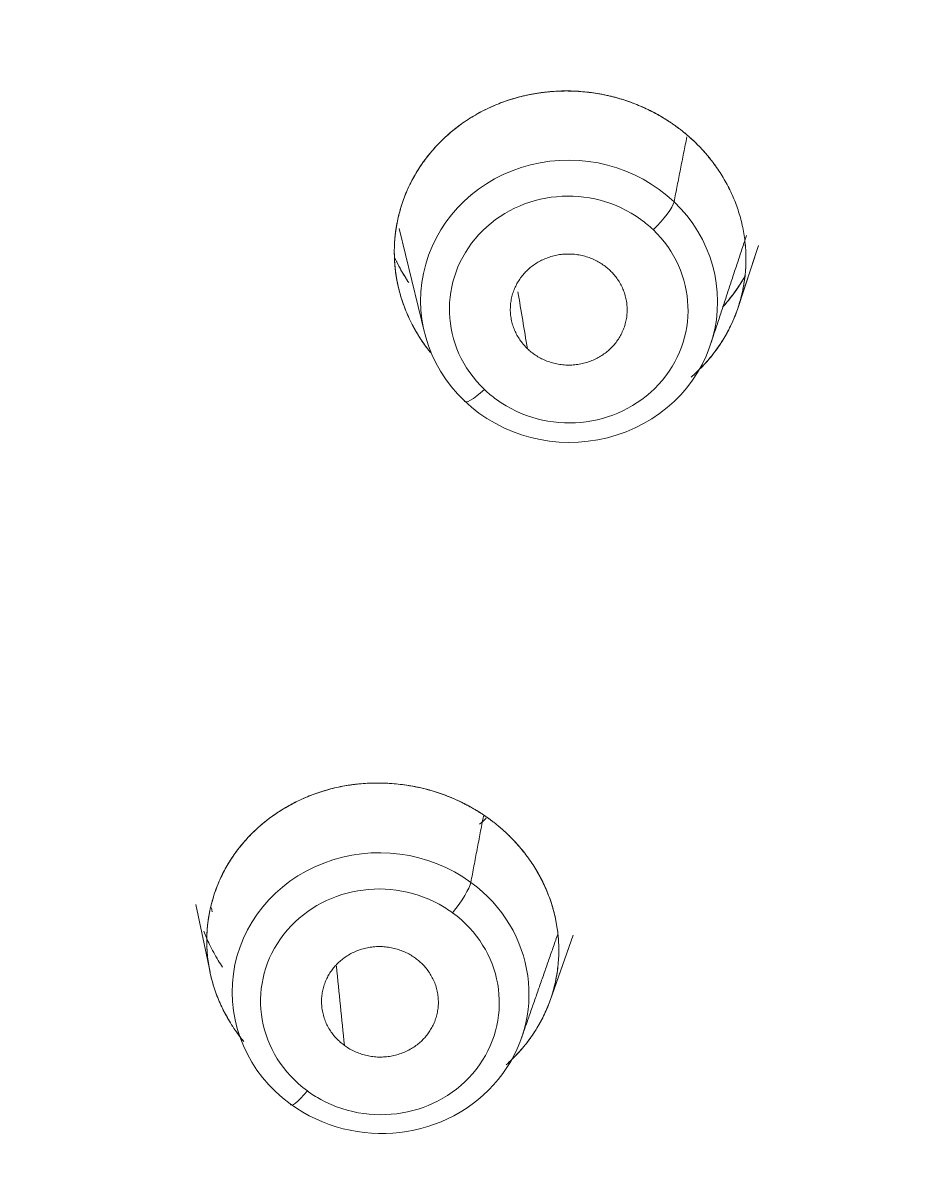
# Model space of a CAD drawing. Extents: x 6453 to 7582, y 0 to 827.
# Drawn here: x 6937.32 to 6946.35, y 468.15 to 479.79 of the extents above; entities that cross this region are included whole.
import ezdxf

# ---------------------------------------------------------------- set-up
doc = ezdxf.new("R2010")
doc.units = 0
doc.header["$LTSCALE"] = 30
doc.header["$MEASUREMENT"] = 0
doc.layers.add('1', color=7, linetype='CONTINUOUS')

msp = doc.modelspace()

# ---------------------------------------------------------------- linework, layer by layer
at = {"layer": '1', "color": 7, "linetype": 'Continuous', "lineweight": 18}
for p, q in [((6941.187, 477.674), (6941.449, 476.605)), ((6944.661, 476.841), (6944.878, 477.5)), ((6944.669, 476.867), (6944.864, 477.457)), ((6939.101, 470.737), (6939.247, 470.044)), ((6939.101, 470.737), (6939.247, 470.044)), ((6939.261, 470.704), (6939.27, 470.661)), ((6942.741, 469.762), (6942.973, 470.423)), ((6942.758, 469.811), (6942.973, 470.423))]:
    msp.add_line(p, q, dxfattribs=at)
for centre, major_axis, ratio, start_param, end_param in [((6959.952, 496.519), (-59.628, 0), 0.953717, 0, 1.529457), ((6959.952, 496.519), (-59.628, 0), 0.953717, 0, 1.529457), ((6942.933, 476.927), (-1.523, 0.06), 0.949861, 3.964568, 7.106161), ((6942.933, 476.927), (-1.523, 0.06), 0.949861, 0.822975, 3.964568), ((6940.997, 469.828), (-1.521, 0.099), 0.94481, 4.119506, 7.261099), ((6940.997, 469.828), (-1.521, 0.099), 0.94481, 0.977914, 4.119506)]:
    msp.add_ellipse(centre, major_axis=major_axis, ratio=ratio, start_param=start_param, end_param=end_param, dxfattribs=at)
at = {"layer": '1', "color": 7, "linetype": 'Continuous', "lineweight": 13}
for centre, major_axis, ratio, start_param, end_param in [((6942.929, 476.842), (-1.224, 0.048), 0.949861, 4.100077, 7.106161), ((6943.799, 477.755), (-0.207, -0.217), 0.212631, 1.333981, 2.81846), ((6942.929, 476.842), (-1.224, 0.048), 0.949861, 3.964568, 4.100077), ((6942.929, 476.842), (-1.224, 0.048), 0.949861, 0.958485, 3.964568), ((6942.067, 476.116), (-0.207, -0.217), 0.212631, 6.132687, 7.617166), ((6942.929, 476.842), (-1.224, 0.048), 0.949861, 0.822975, 0.958485), ((6940.991, 469.738), (-1.223, 0.079), 0.94481, 4.255056, 7.261099), ((6941.743, 470.75), (0.177, 0.242), 0.183058, 4.432369, 5.915057), ((6940.991, 469.738), (-1.223, 0.079), 0.94481, 1.113463, 4.119506), ((6940.991, 469.738), (-1.223, 0.079), 0.94481, 4.119506, 4.255056), ((6940.252, 468.923), (-0.177, -0.242), 0.183058, 6.091273, 7.573961), ((6940.991, 469.738), (-1.223, 0.079), 0.94481, 0.977914, 1.113463)]:
    msp.add_ellipse(centre, major_axis=major_axis, ratio=ratio, start_param=start_param, end_param=end_param, dxfattribs=at)
at = {"layer": '1', "color": 7, "linetype": 'Continuous', "lineweight": 18}
for points, knots in [([(6962.419, 439.668), (6962.999, 439.691), (6964.676, 439.78), (6967.443, 440.04), (6970.703, 440.52), (6973.93, 441.172), (6977.115, 441.992), (6980.248, 442.979), (6983.318, 444.129), (6986.318, 445.439), (6989.237, 446.905), (6992.067, 448.523), (6994.799, 450.287), (6997.425, 452.192), (6999.937, 454.232), (7002.327, 456.402), (7004.588, 458.694), (7006.713, 461.101), (7008.695, 463.617), (7010.529, 466.233), (7012.208, 468.942), (7013.729, 471.735), (7015.085, 474.604), (7016.274, 477.54), (7017.291, 480.534), (7018.133, 483.576), (7018.799, 486.659), (7019.284, 489.772), (7019.59, 492.905), (7019.713, 496.05), (7019.655, 499.196), (7019.414, 502.335), (7018.993, 505.456), (7018.391, 508.55), (7017.612, 511.608), (7016.657, 514.62), (7015.53, 517.578), (7014.233, 520.471), (7012.77, 523.292), (7011.147, 526.031), (7009.368, 528.681), (7007.439, 531.234), (7005.364, 533.681), (7003.152, 536.015), (7000.807, 538.229), (6998.339, 540.316), (6995.753, 542.27), (6993.058, 544.085), (6990.263, 545.755), (6987.375, 547.276), (6984.403, 548.643), (6981.357, 549.85), (6978.245, 550.896), (6975.078, 551.776), (6971.865, 552.489), (6968.616, 553.031), (6965.34, 553.401), (6962.047, 553.598), (6958.749, 553.622), (6955.453, 553.471), (6952.172, 553.148), (6948.914, 552.652), (6945.69, 551.986), (6942.51, 551.151), (6939.382, 550.149), (6936.317, 548.985), (6933.324, 547.661), (6930.413, 546.181), (6927.591, 544.551), (6924.868, 542.774), (6922.252, 540.857), (6919.75, 538.805), (6917.371, 536.624), (6915.122, 534.322), (6913.01, 531.904), (6911.04, 529.379), (6909.22, 526.755), (6907.554, 524.038), (6906.048, 521.238), (6904.706, 518.363), (6903.532, 515.422), (6902.531, 512.423), (6901.704, 509.377), (6901.055, 506.291), (6900.585, 503.176), (6900.295, 500.041), (6900.188, 496.896), (6900.263, 493.75), (6900.519, 490.612), (6900.956, 487.493), (6901.573, 484.402), (6902.368, 481.348), (6903.339, 478.34), (6904.481, 475.388), (6905.793, 472.5), (6907.27, 469.686), (6908.907, 466.954), (6910.699, 464.313), (6912.642, 461.769), (6914.729, 459.332), (6916.953, 457.008), (6919.309, 454.805), (6921.788, 452.73), (6924.384, 450.788), (6927.088, 448.985), (6929.892, 447.328), (6932.788, 445.82), (6935.766, 444.468), (6938.818, 443.274), (6941.935, 442.243), (6945.107, 441.377), (6948.323, 440.68), (6951.575, 440.153), (6954.634, 439.822), (6956.606, 439.702), (6957.484, 439.668)], [0, 0, 0, 0, 0.004702, 0.013606, 0.022511, 0.031416, 0.040321, 0.049226, 0.058131, 0.067035, 0.07594, 0.084844, 0.093748, 0.102652, 0.111556, 0.120459, 0.129362, 0.138265, 0.147168, 0.15607, 0.164972, 0.173874, 0.182775, 0.191676, 0.200577, 0.209478, 0.218378, 0.227279, 0.236179, 0.245079, 0.253978, 0.262878, 0.271778, 0.280678, 0.289578, 0.298478, 0.307379, 0.316279, 0.32518, 0.334081, 0.342982, 0.351884, 0.360785, 0.369687, 0.37859, 0.387493, 0.396396, 0.405299, 0.414202, 0.423106, 0.43201, 0.440914, 0.449818, 0.458723, 0.467628, 0.476532, 0.485437, 0.494342, 0.503247, 0.512152, 0.521057, 0.529962, 0.538867, 0.547772, 0.556677, 0.565582, 0.574486, 0.583391, 0.592295, 0.601199, 0.610103, 0.619007, 0.62791, 0.636813, 0.645716, 0.654619, 0.663521, 0.672423, 0.681325, 0.690226, 0.699127, 0.708028, 0.716929, 0.725829, 0.734729, 0.743629, 0.752529, 0.761429, 0.770329, 0.779229, 0.788129, 0.797029, 0.805929, 0.814829, 0.82373, 0.832631, 0.841532, 0.850433, 0.859334, 0.868236, 0.877138, 0.886041, 0.894944, 0.903847, 0.91275, 0.921653, 0.930557, 0.939461, 0.948365, 0.95727, 0.966174, 0.975079, 0.983983, 0.992888, 1, 1, 1, 1]), ([(6995.778, 451.033), (6996.33, 451.416), (6997.748, 452.443), (6999.935, 454.234), (7002.327, 456.401), (7004.588, 458.694), (7006.713, 461.101), (7008.695, 463.617), (7010.529, 466.233), (7012.208, 468.942), (7013.729, 471.735), (7015.085, 474.604), (7016.274, 477.54), (7017.291, 480.534), (7018.133, 483.576), (7018.799, 486.659), (7019.284, 489.772), (7019.59, 492.905), (7019.713, 496.05), (7019.655, 499.196), (7019.414, 502.335), (7018.993, 505.456), (7018.391, 508.55), (7017.612, 511.608), (7016.657, 514.62), (7015.53, 517.578), (7014.233, 520.471), (7012.77, 523.292), (7011.147, 526.031), (7009.368, 528.681), (7007.439, 531.234), (7005.364, 533.681), (7003.152, 536.015), (7000.807, 538.229), (6998.339, 540.316), (6995.753, 542.27), (6993.058, 544.085), (6990.263, 545.755), (6987.375, 547.276), (6984.403, 548.643), (6981.357, 549.85), (6978.245, 550.896), (6975.078, 551.776), (6971.865, 552.489), (6968.616, 553.031), (6965.34, 553.401), (6962.047, 553.598), (6958.749, 553.622), (6955.453, 553.471), (6952.172, 553.148), (6948.914, 552.652), (6945.69, 551.986), (6942.51, 551.151), (6939.382, 550.149), (6936.317, 548.985), (6933.324, 547.661), (6930.413, 546.181), (6927.591, 544.551), (6924.868, 542.774), (6922.252, 540.857), (6919.75, 538.805), (6917.371, 536.624), (6915.122, 534.322), (6913.01, 531.904), (6911.04, 529.379), (6909.22, 526.755), (6907.554, 524.038), (6906.048, 521.238), (6904.706, 518.363), (6903.532, 515.422), (6902.531, 512.423), (6901.704, 509.377), (6901.055, 506.291), (6900.585, 503.176), (6900.295, 500.041), (6900.188, 496.896), (6900.263, 493.75), (6900.519, 490.612), (6900.956, 487.493), (6901.573, 484.402), (6902.368, 481.348), (6903.339, 478.34), (6904.481, 475.388), (6905.793, 472.5), (6907.27, 469.686), (6908.907, 466.954), (6910.699, 464.313), (6912.642, 461.769), (6914.729, 459.332), (6916.954, 457.009), (6919.307, 454.804), (6921.793, 452.736), (6923.685, 451.284), (6924.774, 450.56), (6924.962, 450.437)], [0, 0, 0, 0, 0.006833, 0.017845, 0.028856, 0.039868, 0.050878, 0.061889, 0.072899, 0.083908, 0.094918, 0.105926, 0.116935, 0.127943, 0.138951, 0.149959, 0.160966, 0.171973, 0.18298, 0.193987, 0.204994, 0.216001, 0.227008, 0.238016, 0.249023, 0.26003, 0.271038, 0.282046, 0.293055, 0.304063, 0.315072, 0.326082, 0.337091, 0.348102, 0.359112, 0.370123, 0.381134, 0.392146, 0.403157, 0.414169, 0.425182, 0.436194, 0.447207, 0.45822, 0.469233, 0.480246, 0.491259, 0.502272, 0.513286, 0.524299, 0.535313, 0.546326, 0.557339, 0.568352, 0.579365, 0.590378, 0.601391, 0.612403, 0.623416, 0.634428, 0.645439, 0.656451, 0.667462, 0.678472, 0.689483, 0.700493, 0.711502, 0.722512, 0.73352, 0.744529, 0.755537, 0.766545, 0.777553, 0.78856, 0.799567, 0.810574, 0.821581, 0.832588, 0.843595, 0.854602, 0.865609, 0.876617, 0.887624, 0.898632, 0.90964, 0.920649, 0.931657, 0.942666, 0.953676, 0.964686, 0.975696, 0.986706, 0.997717, 1, 1, 1, 1]), ([(6944.219, 478.565), (6944.214, 478.57), (6944.204, 478.58), (6944.189, 478.594), (6944.173, 478.608), (6944.157, 478.621), (6944.142, 478.635), (6944.125, 478.649), (6944.109, 478.662), (6944.093, 478.675), (6944.076, 478.688), (6944.059, 478.701), (6944.042, 478.714), (6944.025, 478.726), (6944.008, 478.739), (6943.99, 478.751), (6943.972, 478.763), (6943.936, 478.787), (6943.881, 478.821), (6943.805, 478.863), (6943.727, 478.902), (6943.624, 478.948), (6943.493, 478.996), (6943.331, 479.04), (6943.161, 479.07), (6943.033, 479.082), (6942.912, 479.086), (6942.797, 479.084), (6942.637, 479.068), (6942.472, 479.038), (6942.309, 478.992), (6942.149, 478.931), (6941.987, 478.851), (6941.844, 478.761), (6941.742, 478.681), (6941.679, 478.627), (6941.629, 478.581), (6941.575, 478.526), (6941.523, 478.467), (6941.459, 478.389), (6941.38, 478.278), (6941.305, 478.143), (6941.248, 478.016), (6941.209, 477.903), (6941.174, 477.775), (6941.148, 477.633), (6941.136, 477.469), (6941.141, 477.301), (6941.165, 477.129), (6941.206, 476.964), (6941.254, 476.832), (6941.301, 476.728), (6941.342, 476.649), (6941.387, 476.572), (6941.428, 476.511), (6941.46, 476.465), (6941.484, 476.434), (6941.501, 476.412), (6941.51, 476.401), (6941.511, 476.4)], [0, 0, 0, 0, 0.003903, 0.007812, 0.011727, 0.015649, 0.019578, 0.023513, 0.027454, 0.031401, 0.035355, 0.039316, 0.043283, 0.047256, 0.051236, 0.055222, 0.059215, 0.063214, 0.079329, 0.095436, 0.111534, 0.127625, 0.15759, 0.188362, 0.220282, 0.252585, 0.259272, 0.28703, 0.316404, 0.348048, 0.380115, 0.411079, 0.444333, 0.481621, 0.507507, 0.518667, 0.528966, 0.547381, 0.562709, 0.574768, 0.60658, 0.641897, 0.665399, 0.688859, 0.712277, 0.744087, 0.774478, 0.809192, 0.8435, 0.876398, 0.908341, 0.925422, 0.94252, 0.959633, 0.976762, 0.984305, 0.991825, 0.999323, 1, 1, 1, 1]), ([(6941.51, 476.4), (6941.506, 476.406), (6941.497, 476.417), (6941.485, 476.433), (6941.472, 476.45), (6941.459, 476.467), (6941.447, 476.484), (6941.422, 476.519), (6941.386, 476.575), (6941.341, 476.651), (6941.301, 476.729), (6941.253, 476.835), (6941.204, 476.971), (6941.163, 477.138), (6941.14, 477.307), (6941.136, 477.476), (6941.149, 477.644), (6941.181, 477.809), (6941.229, 477.97), (6941.296, 478.126), (6941.379, 478.276), (6941.479, 478.417), (6941.593, 478.548), (6941.72, 478.666), (6941.858, 478.771), (6942.006, 478.861), (6942.161, 478.936), (6942.32, 478.996), (6942.484, 479.041), (6942.65, 479.07), (6942.818, 479.085), (6942.987, 479.085), (6943.155, 479.071), (6943.323, 479.042), (6943.487, 478.998), (6943.621, 478.949), (6943.726, 478.903), (6943.803, 478.865), (6943.878, 478.823), (6943.937, 478.786), (6943.982, 478.756), (6944.014, 478.735), (6944.045, 478.712), (6944.075, 478.689), (6944.105, 478.666), (6944.134, 478.641), (6944.163, 478.617), (6944.191, 478.591), (6944.21, 478.574), (6944.219, 478.565)], [0, 0, 0, 0, 0.003942, 0.007934, 0.011928, 0.015925, 0.019926, 0.02393, 0.040853, 0.057745, 0.074641, 0.091578, 0.12525, 0.158892, 0.192189, 0.225458, 0.258569, 0.291641, 0.324963, 0.358045, 0.391593, 0.42518, 0.459055, 0.492421, 0.52544, 0.558413, 0.59069, 0.622665, 0.654067, 0.685346, 0.716449, 0.747379, 0.778493, 0.809541, 0.840968, 0.872357, 0.888246, 0.904093, 0.919944, 0.935844, 0.943, 0.95014, 0.957267, 0.964386, 0.971501, 0.978615, 0.985734, 0.992861, 1, 1, 1, 1]), ([(6944.219, 478.565), (6944.214, 478.57), (6944.204, 478.58), (6944.189, 478.594), (6944.173, 478.608), (6944.157, 478.621), (6944.142, 478.635), (6944.125, 478.649), (6944.109, 478.662), (6944.093, 478.675), (6944.076, 478.688), (6944.059, 478.701), (6944.042, 478.714), (6944.025, 478.726), (6944.008, 478.739), (6943.99, 478.751), (6943.972, 478.763), (6943.936, 478.787), (6943.881, 478.821), (6943.805, 478.863), (6943.727, 478.902), (6943.624, 478.948), (6943.493, 478.996), (6943.331, 479.04), (6943.161, 479.07), (6943.033, 479.082), (6942.912, 479.086), (6942.797, 479.084), (6942.637, 479.068), (6942.472, 479.038), (6942.309, 478.992), (6942.149, 478.931), (6941.987, 478.851), (6941.844, 478.761), (6941.742, 478.681), (6941.679, 478.627), (6941.629, 478.581), (6941.575, 478.526), (6941.523, 478.467), (6941.459, 478.389), (6941.38, 478.278), (6941.305, 478.143), (6941.248, 478.016), (6941.209, 477.903), (6941.174, 477.775), (6941.148, 477.633), (6941.136, 477.469), (6941.141, 477.301), (6941.165, 477.129), (6941.206, 476.964), (6941.254, 476.832), (6941.301, 476.728), (6941.342, 476.649), (6941.387, 476.572), (6941.428, 476.511), (6941.46, 476.465), (6941.484, 476.434), (6941.501, 476.412), (6941.51, 476.401), (6941.511, 476.4)], [0, 0, 0, 0, 0.003903, 0.007812, 0.011727, 0.015649, 0.019578, 0.023513, 0.027454, 0.031401, 0.035355, 0.039316, 0.043283, 0.047256, 0.051236, 0.055222, 0.059215, 0.063214, 0.079329, 0.095436, 0.111534, 0.127625, 0.15759, 0.188362, 0.220282, 0.252585, 0.259272, 0.28703, 0.316404, 0.348048, 0.380115, 0.411079, 0.444333, 0.481621, 0.507507, 0.518667, 0.528966, 0.547381, 0.562709, 0.574768, 0.60658, 0.641897, 0.665399, 0.688859, 0.712277, 0.744087, 0.774478, 0.809192, 0.8435, 0.876398, 0.908341, 0.925422, 0.94252, 0.959633, 0.976762, 0.984305, 0.991825, 0.999323, 1, 1, 1, 1]), ([(6941.51, 476.4), (6941.506, 476.406), (6941.497, 476.417), (6941.485, 476.433), (6941.472, 476.45), (6941.459, 476.467), (6941.447, 476.484), (6941.422, 476.519), (6941.386, 476.575), (6941.341, 476.651), (6941.301, 476.729), (6941.253, 476.835), (6941.204, 476.971), (6941.163, 477.138), (6941.14, 477.307), (6941.136, 477.476), (6941.149, 477.644), (6941.181, 477.809), (6941.229, 477.97), (6941.296, 478.126), (6941.379, 478.276), (6941.479, 478.417), (6941.593, 478.548), (6941.72, 478.666), (6941.858, 478.771), (6942.006, 478.861), (6942.161, 478.936), (6942.32, 478.996), (6942.484, 479.041), (6942.65, 479.07), (6942.818, 479.085), (6942.987, 479.085), (6943.155, 479.071), (6943.323, 479.042), (6943.487, 478.998), (6943.621, 478.949), (6943.726, 478.903), (6943.803, 478.865), (6943.878, 478.823), (6943.937, 478.786), (6943.982, 478.756), (6944.014, 478.735), (6944.045, 478.712), (6944.075, 478.689), (6944.105, 478.666), (6944.134, 478.641), (6944.163, 478.617), (6944.191, 478.591), (6944.21, 478.574), (6944.219, 478.565)], [0, 0, 0, 0, 0.003942, 0.007934, 0.011928, 0.015925, 0.019926, 0.02393, 0.040853, 0.057745, 0.074641, 0.091578, 0.12525, 0.158892, 0.192189, 0.225458, 0.258569, 0.291641, 0.324963, 0.358045, 0.391593, 0.42518, 0.459055, 0.492421, 0.52544, 0.558413, 0.59069, 0.622665, 0.654067, 0.685346, 0.716449, 0.747379, 0.778493, 0.809541, 0.840968, 0.872357, 0.888246, 0.904093, 0.919944, 0.935844, 0.943, 0.95014, 0.957267, 0.964386, 0.971501, 0.978615, 0.985734, 0.992861, 1, 1, 1, 1]), ([(6944.187, 476.149), (6944.206, 476.165), (6944.243, 476.199), (6944.301, 476.257), (6944.393, 476.357), (6944.49, 476.488), (6944.573, 476.633), (6944.636, 476.769), (6944.688, 476.915), (6944.727, 477.082), (6944.746, 477.241), (6944.751, 477.398), (6944.739, 477.56), (6944.709, 477.725), (6944.664, 477.883), (6944.613, 478.008), (6944.566, 478.106), (6944.526, 478.178), (6944.483, 478.249), (6944.444, 478.306), (6944.411, 478.351), (6944.385, 478.383), (6944.359, 478.415), (6944.333, 478.447), (6944.305, 478.478), (6944.277, 478.507), (6944.249, 478.537), (6944.229, 478.556), (6944.219, 478.565)], [0, 0, 0, 0, 0.027064, 0.055288, 0.089208, 0.175193, 0.234541, 0.274272, 0.341078, 0.406592, 0.465031, 0.519417, 0.582339, 0.644588, 0.704542, 0.762942, 0.792804, 0.822689, 0.852598, 0.882533, 0.897374, 0.91217, 0.926921, 0.941627, 0.956288, 0.970903, 0.985474, 1, 1, 1, 1]), ([(6944.187, 476.149), (6944.206, 476.165), (6944.243, 476.199), (6944.301, 476.257), (6944.393, 476.357), (6944.49, 476.488), (6944.573, 476.633), (6944.636, 476.769), (6944.688, 476.915), (6944.727, 477.082), (6944.746, 477.241), (6944.751, 477.398), (6944.739, 477.56), (6944.709, 477.725), (6944.664, 477.883), (6944.613, 478.008), (6944.566, 478.106), (6944.526, 478.178), (6944.483, 478.249), (6944.444, 478.306), (6944.411, 478.351), (6944.385, 478.383), (6944.359, 478.415), (6944.333, 478.447), (6944.305, 478.478), (6944.277, 478.507), (6944.249, 478.537), (6944.229, 478.556), (6944.219, 478.565)], [0, 0, 0, 0, 0.027064, 0.055288, 0.089208, 0.175193, 0.234541, 0.274272, 0.341078, 0.406592, 0.465031, 0.519417, 0.582339, 0.644588, 0.704542, 0.762942, 0.792804, 0.822689, 0.852598, 0.882533, 0.897374, 0.91217, 0.926921, 0.941627, 0.956288, 0.970903, 0.985474, 1, 1, 1, 1]), ([(6944.219, 478.565), (6944.224, 478.561), (6944.234, 478.551), (6944.249, 478.536), (6944.263, 478.522), (6944.278, 478.507), (6944.292, 478.492), (6944.306, 478.477), (6944.32, 478.461), (6944.333, 478.446), (6944.347, 478.43), (6944.36, 478.415), (6944.373, 478.399), (6944.386, 478.383), (6944.399, 478.366), (6944.411, 478.35), (6944.423, 478.333), (6944.448, 478.3), (6944.483, 478.249), (6944.526, 478.178), (6944.566, 478.106), (6944.593, 478.049), (6944.608, 478.016), (6944.611, 478.009)], [0, 0, 0, 0, 0.029903, 0.059779, 0.089633, 0.119469, 0.149293, 0.17911, 0.208926, 0.238745, 0.268573, 0.298415, 0.328276, 0.358162, 0.388077, 0.418027, 0.448016, 0.478051, 0.599319, 0.72029, 0.841304, 0.962697, 1, 1, 1, 1]), ([(6944.219, 478.565), (6944.224, 478.561), (6944.234, 478.551), (6944.249, 478.536), (6944.263, 478.522), (6944.278, 478.507), (6944.292, 478.492), (6944.306, 478.477), (6944.32, 478.461), (6944.333, 478.446), (6944.347, 478.43), (6944.36, 478.415), (6944.373, 478.399), (6944.386, 478.383), (6944.399, 478.366), (6944.411, 478.35), (6944.423, 478.333), (6944.448, 478.3), (6944.483, 478.249), (6944.526, 478.178), (6944.566, 478.106), (6944.593, 478.049), (6944.608, 478.016), (6944.611, 478.009)], [0, 0, 0, 0, 0.029903, 0.059779, 0.089633, 0.119469, 0.149293, 0.17911, 0.208926, 0.238745, 0.268573, 0.298415, 0.328276, 0.358162, 0.388077, 0.418027, 0.448016, 0.478051, 0.599319, 0.72029, 0.841304, 0.962697, 1, 1, 1, 1]), ([(6944.742, 477.508), (6944.745, 477.469), (6944.75, 477.375), (6944.746, 477.225), (6944.723, 477.062), (6944.683, 476.902), (6944.627, 476.746), (6944.554, 476.597), (6944.466, 476.455), (6944.362, 476.32), (6944.274, 476.228), (6944.222, 476.18), (6944.212, 476.17)], [0, 0, 0, 0, 0.078869, 0.190416, 0.301866, 0.412443, 0.523847, 0.634937, 0.747025, 0.859574, 0.97257, 1, 1, 1, 1]), ([(6944.742, 477.508), (6944.745, 477.469), (6944.75, 477.375), (6944.746, 477.225), (6944.723, 477.062), (6944.683, 476.902), (6944.627, 476.746), (6944.554, 476.597), (6944.466, 476.455), (6944.362, 476.32), (6944.274, 476.228), (6944.222, 476.18), (6944.212, 476.17)], [0, 0, 0, 0, 0.078869, 0.190416, 0.301866, 0.412443, 0.523847, 0.634937, 0.747025, 0.859574, 0.97257, 1, 1, 1, 1]), ([(6941.286, 477.12), (6941.276, 477.134), (6941.249, 477.175), (6941.208, 477.245), (6941.169, 477.318), (6941.147, 477.363), (6941.139, 477.38)], [0, 0, 0, 0, 0.170805, 0.491022, 0.811261, 1, 1, 1, 1]), ([(6941.286, 477.12), (6941.276, 477.134), (6941.249, 477.175), (6941.208, 477.245), (6941.169, 477.318), (6941.147, 477.363), (6941.139, 477.38)], [0, 0, 0, 0, 0.170805, 0.491022, 0.811261, 1, 1, 1, 1]), ([(6941.16, 477.337), (6941.161, 477.335), (6941.176, 477.305), (6941.206, 477.247), (6941.248, 477.177), (6941.275, 477.135), (6941.286, 477.12)], [0, 0, 0, 0, 0.027594, 0.403733, 0.780377, 1, 1, 1, 1]), ([(6941.16, 477.337), (6941.161, 477.335), (6941.176, 477.305), (6941.206, 477.247), (6941.248, 477.177), (6941.275, 477.135), (6941.286, 477.12)], [0, 0, 0, 0, 0.027594, 0.403733, 0.780377, 1, 1, 1, 1]), ([(6944.509, 476.866), (6944.531, 476.891), (6944.593, 476.964), (6944.666, 477.064), (6944.713, 477.14), (6944.726, 477.164)], [0, 0, 0, 0, 0.26943, 0.77585, 1, 1, 1, 1]), ([(6944.509, 476.866), (6944.531, 476.891), (6944.593, 476.964), (6944.666, 477.064), (6944.713, 477.14), (6944.726, 477.164)], [0, 0, 0, 0, 0.26943, 0.77585, 1, 1, 1, 1]), ([(6944.734, 477.178), (6944.718, 477.149), (6944.662, 477.058), (6944.588, 476.958), (6944.529, 476.889), (6944.518, 476.876)], [0, 0, 0, 0, 0.265597, 0.867219, 1, 1, 1, 1]), ([(6944.734, 477.178), (6944.718, 477.149), (6944.668, 477.068), (6944.612, 476.99), (6944.572, 476.941)], [0, 0, 0, 0, 0.343412, 1, 1, 1, 1]), ([(6942.118, 471.612), (6942.112, 471.616), (6942.101, 471.624), (6942.083, 471.636), (6942.066, 471.648), (6942.048, 471.66), (6942.031, 471.672), (6942.013, 471.683), (6941.995, 471.695), (6941.977, 471.706), (6941.958, 471.717), (6941.94, 471.727), (6941.921, 471.738), (6941.902, 471.748), (6941.883, 471.758), (6941.864, 471.768), (6941.844, 471.778), (6941.805, 471.798), (6941.745, 471.825), (6941.664, 471.858), (6941.581, 471.887), (6941.45, 471.927), (6941.265, 471.966), (6941.072, 471.984), (6940.922, 471.984), (6940.801, 471.978), (6940.662, 471.962), (6940.5, 471.929), (6940.334, 471.879), (6940.179, 471.816), (6940.025, 471.737), (6939.874, 471.639), (6939.758, 471.544), (6939.676, 471.466), (6939.632, 471.42), (6939.591, 471.374), (6939.551, 471.326), (6939.507, 471.268), (6939.462, 471.202), (6939.407, 471.113), (6939.345, 470.992), (6939.291, 470.851), (6939.254, 470.72), (6939.231, 470.605), (6939.215, 470.475), (6939.211, 470.332), (6939.222, 470.171), (6939.251, 470.007), (6939.3, 469.842), (6939.364, 469.686), (6939.431, 469.562), (6939.492, 469.466), (6939.541, 469.396), (6939.576, 469.352), (6939.593, 469.331)], [0, 0, 0, 0, 0.004086, 0.008178, 0.012277, 0.016383, 0.020495, 0.024614, 0.02874, 0.032873, 0.037012, 0.041158, 0.045311, 0.049471, 0.053637, 0.057811, 0.061991, 0.066178, 0.083051, 0.099914, 0.116768, 0.133615, 0.178434, 0.224766, 0.244795, 0.264926, 0.294386, 0.32577, 0.360532, 0.395955, 0.424095, 0.463284, 0.503764, 0.514761, 0.532165, 0.542473, 0.552289, 0.570682, 0.587313, 0.602062, 0.635124, 0.67177, 0.696323, 0.720797, 0.745194, 0.778221, 0.80964, 0.845741, 0.881395, 0.915571, 0.948736, 0.966451, 0.984179, 1, 1, 1, 1]), ([(6942.118, 471.612), (6942.112, 471.616), (6942.101, 471.624), (6942.083, 471.636), (6942.066, 471.648), (6942.048, 471.66), (6942.031, 471.672), (6942.013, 471.683), (6941.995, 471.695), (6941.977, 471.706), (6941.958, 471.717), (6941.94, 471.727), (6941.921, 471.738), (6941.902, 471.748), (6941.883, 471.758), (6941.864, 471.768), (6941.844, 471.778), (6941.805, 471.798), (6941.745, 471.825), (6941.664, 471.858), (6941.581, 471.887), (6941.45, 471.927), (6941.265, 471.966), (6941.072, 471.984), (6940.922, 471.984), (6940.801, 471.978), (6940.662, 471.962), (6940.5, 471.929), (6940.334, 471.879), (6940.179, 471.816), (6940.025, 471.737), (6939.874, 471.639), (6939.758, 471.544), (6939.676, 471.466), (6939.632, 471.42), (6939.591, 471.374), (6939.551, 471.326), (6939.507, 471.268), (6939.462, 471.202), (6939.407, 471.113), (6939.345, 470.992), (6939.291, 470.851), (6939.254, 470.72), (6939.231, 470.605), (6939.215, 470.475), (6939.211, 470.332), (6939.222, 470.171), (6939.251, 470.007), (6939.3, 469.842), (6939.364, 469.686), (6939.431, 469.562), (6939.492, 469.466), (6939.541, 469.396), (6939.576, 469.352), (6939.593, 469.331)], [0, 0, 0, 0, 0.004086, 0.008178, 0.012277, 0.016383, 0.020495, 0.024614, 0.02874, 0.032873, 0.037012, 0.041158, 0.045311, 0.049471, 0.053637, 0.057811, 0.061991, 0.066178, 0.083051, 0.099914, 0.116768, 0.133615, 0.178434, 0.224766, 0.244795, 0.264926, 0.294386, 0.32577, 0.360532, 0.395955, 0.424095, 0.463284, 0.503764, 0.514761, 0.532165, 0.542473, 0.552289, 0.570682, 0.587313, 0.602062, 0.635124, 0.67177, 0.696323, 0.720797, 0.745194, 0.778221, 0.80964, 0.845741, 0.881395, 0.915571, 0.948736, 0.966451, 0.984179, 1, 1, 1, 1]), ([(6939.594, 469.331), (6939.576, 469.352), (6939.541, 469.396), (6939.491, 469.466), (6939.429, 469.565), (6939.361, 469.692), (6939.297, 469.851), (6939.25, 470.014), (6939.221, 470.178), (6939.21, 470.344), (6939.217, 470.51), (6939.242, 470.673), (6939.284, 470.834), (6939.344, 470.99), (6939.421, 471.14), (6939.514, 471.281), (6939.622, 471.413), (6939.743, 471.532), (6939.875, 471.639), (6940.018, 471.732), (6940.167, 471.811), (6940.323, 471.875), (6940.484, 471.925), (6940.649, 471.96), (6940.817, 471.98), (6940.987, 471.986), (6941.158, 471.977), (6941.329, 471.953), (6941.469, 471.921), (6941.58, 471.887), (6941.662, 471.859), (6941.742, 471.826), (6941.806, 471.797), (6941.855, 471.773), (6941.89, 471.755), (6941.924, 471.736), (6941.957, 471.717), (6941.99, 471.697), (6942.023, 471.677), (6942.055, 471.656), (6942.087, 471.634), (6942.107, 471.619), (6942.118, 471.612)], [0, 0, 0, 0, 0.016321, 0.033844, 0.051414, 0.086368, 0.12131, 0.155901, 0.190489, 0.224898, 0.2593, 0.293903, 0.328326, 0.36315, 0.398023, 0.433168, 0.467882, 0.502316, 0.536751, 0.570551, 0.604072, 0.637035, 0.669911, 0.702582, 0.735088, 0.76777, 0.800407, 0.833416, 0.866403, 0.883059, 0.89967, 0.916284, 0.932945, 0.94042, 0.94788, 0.955328, 0.962768, 0.970205, 0.977642, 0.985084, 0.992536, 1, 1, 1, 1]), ([(6939.594, 469.331), (6939.576, 469.352), (6939.541, 469.396), (6939.491, 469.466), (6939.429, 469.565), (6939.361, 469.692), (6939.297, 469.851), (6939.25, 470.014), (6939.221, 470.178), (6939.21, 470.344), (6939.217, 470.51), (6939.242, 470.673), (6939.284, 470.834), (6939.344, 470.99), (6939.421, 471.14), (6939.514, 471.281), (6939.622, 471.413), (6939.743, 471.532), (6939.875, 471.639), (6940.018, 471.732), (6940.167, 471.811), (6940.323, 471.875), (6940.484, 471.925), (6940.649, 471.96), (6940.817, 471.98), (6940.987, 471.986), (6941.158, 471.977), (6941.329, 471.953), (6941.469, 471.921), (6941.58, 471.887), (6941.662, 471.859), (6941.742, 471.826), (6941.806, 471.797), (6941.855, 471.773), (6941.89, 471.755), (6941.924, 471.736), (6941.957, 471.717), (6941.99, 471.697), (6942.023, 471.677), (6942.055, 471.656), (6942.087, 471.634), (6942.107, 471.619), (6942.118, 471.612)], [0, 0, 0, 0, 0.016321, 0.033844, 0.051414, 0.086368, 0.12131, 0.155901, 0.190489, 0.224898, 0.2593, 0.293903, 0.328326, 0.36315, 0.398023, 0.433168, 0.467882, 0.502316, 0.536751, 0.570551, 0.604072, 0.637035, 0.669911, 0.702582, 0.735088, 0.76777, 0.800407, 0.833416, 0.866403, 0.883059, 0.89967, 0.916284, 0.932945, 0.94042, 0.94788, 0.955328, 0.962768, 0.970205, 0.977642, 0.985084, 0.992536, 1, 1, 1, 1]), ([(6942.287, 469.093), (6942.308, 469.112), (6942.372, 469.171), (6942.464, 469.271), (6942.566, 469.406), (6942.658, 469.559), (6942.728, 469.717), (6942.779, 469.877), (6942.812, 470.033), (6942.829, 470.202), (6942.827, 470.361), (6942.81, 470.518), (6942.776, 470.676), (6942.723, 470.836), (6942.656, 470.986), (6942.589, 471.105), (6942.528, 471.196), (6942.478, 471.264), (6942.425, 471.329), (6942.378, 471.381), (6942.339, 471.421), (6942.309, 471.451), (6942.279, 471.48), (6942.248, 471.508), (6942.216, 471.535), (6942.184, 471.561), (6942.151, 471.587), (6942.129, 471.604), (6942.118, 471.612)], [0, 0, 0, 0, 0.029267, 0.089247, 0.13895, 0.205063, 0.275363, 0.319814, 0.382272, 0.443564, 0.498201, 0.549073, 0.608092, 0.666461, 0.722636, 0.777324, 0.805379, 0.833455, 0.861555, 0.889678, 0.903619, 0.917517, 0.931371, 0.945183, 0.958951, 0.972677, 0.98636, 1, 1, 1, 1]), ([(6942.287, 469.093), (6942.308, 469.112), (6942.372, 469.171), (6942.464, 469.271), (6942.566, 469.406), (6942.658, 469.559), (6942.728, 469.717), (6942.779, 469.877), (6942.812, 470.033), (6942.829, 470.202), (6942.827, 470.361), (6942.81, 470.518), (6942.776, 470.676), (6942.723, 470.836), (6942.656, 470.986), (6942.589, 471.105), (6942.528, 471.196), (6942.478, 471.264), (6942.425, 471.329), (6942.378, 471.381), (6942.339, 471.421), (6942.309, 471.451), (6942.279, 471.48), (6942.248, 471.508), (6942.216, 471.535), (6942.184, 471.561), (6942.151, 471.587), (6942.129, 471.604), (6942.118, 471.612)], [0, 0, 0, 0, 0.029267, 0.089247, 0.13895, 0.205063, 0.275363, 0.319814, 0.382272, 0.443564, 0.498201, 0.549073, 0.608092, 0.666461, 0.722636, 0.777324, 0.805379, 0.833455, 0.861555, 0.889678, 0.903619, 0.917517, 0.931371, 0.945183, 0.958951, 0.972677, 0.98636, 1, 1, 1, 1]), ([(6942.118, 471.612), (6942.123, 471.608), (6942.135, 471.599), (6942.151, 471.587), (6942.168, 471.574), (6942.184, 471.561), (6942.201, 471.547), (6942.217, 471.534), (6942.233, 471.52), (6942.249, 471.507), (6942.264, 471.493), (6942.28, 471.479), (6942.295, 471.464), (6942.31, 471.45), (6942.325, 471.435), (6942.34, 471.42), (6942.354, 471.405), (6942.383, 471.375), (6942.425, 471.328), (6942.478, 471.263), (6942.528, 471.196), (6942.59, 471.104), (6942.658, 470.983), (6942.726, 470.83), (6942.777, 470.672), (6942.811, 470.51), (6942.828, 470.346), (6942.828, 470.182), (6942.81, 470.02), (6942.775, 469.861), (6942.723, 469.705), (6942.655, 469.556), (6942.57, 469.412), (6942.47, 469.278), (6942.389, 469.19), (6942.343, 469.145), (6942.338, 469.14)], [0, 0, 0, 0, 0.007088, 0.01417, 0.021247, 0.028321, 0.035391, 0.042461, 0.04953, 0.0566, 0.063673, 0.070749, 0.077829, 0.084916, 0.092009, 0.099111, 0.106222, 0.113343, 0.142058, 0.170699, 0.199345, 0.228073, 0.28617, 0.34424, 0.402764, 0.461852, 0.520818, 0.579635, 0.637979, 0.69667, 0.755212, 0.81421, 0.873461, 0.932834, 0.992308, 1, 1, 1, 1]), ([(6942.118, 471.612), (6942.123, 471.608), (6942.135, 471.599), (6942.151, 471.587), (6942.168, 471.574), (6942.184, 471.561), (6942.201, 471.547), (6942.217, 471.534), (6942.233, 471.52), (6942.249, 471.507), (6942.264, 471.493), (6942.28, 471.479), (6942.295, 471.464), (6942.31, 471.45), (6942.325, 471.435), (6942.34, 471.42), (6942.354, 471.405), (6942.383, 471.375), (6942.425, 471.328), (6942.478, 471.263), (6942.528, 471.196), (6942.59, 471.104), (6942.658, 470.983), (6942.726, 470.83), (6942.777, 470.672), (6942.811, 470.51), (6942.828, 470.346), (6942.828, 470.182), (6942.81, 470.02), (6942.775, 469.861), (6942.723, 469.705), (6942.655, 469.556), (6942.57, 469.412), (6942.47, 469.278), (6942.389, 469.19), (6942.343, 469.145), (6942.338, 469.14)], [0, 0, 0, 0, 0.007088, 0.01417, 0.021247, 0.028321, 0.035391, 0.042461, 0.04953, 0.0566, 0.063673, 0.070749, 0.077829, 0.084916, 0.092009, 0.099111, 0.106222, 0.113343, 0.142058, 0.170699, 0.199345, 0.228073, 0.28617, 0.34424, 0.402764, 0.461852, 0.520818, 0.579635, 0.637979, 0.69667, 0.755212, 0.81421, 0.873461, 0.932834, 0.992308, 1, 1, 1, 1]), ([(6939.182, 470.463), (6939.2, 470.417), (6939.244, 470.314), (6939.311, 470.192), (6939.36, 470.117), (6939.375, 470.095)], [0, 0, 0, 0, 0.360556, 0.808198, 1, 1, 1, 1]), ([(6939.182, 470.462), (6939.2, 470.416), (6939.245, 470.314), (6939.311, 470.192), (6939.36, 470.117), (6939.375, 470.095)], [0, 0, 0, 0, 0.358689, 0.807637, 1, 1, 1, 1])]:
    msp.add_open_spline(points, degree=3, knots=knots, dxfattribs=at)
msp.add_rational_spline([(6900.323, 496.519), (6900.323, 441.954), (6957.487, 439.699)], [1, 0.715597051235, 0.983511684925], degree=2, dxfattribs=at)
msp.add_rational_spline([(6900.323, 496.519), (6900.323, 441.954), (6957.487, 439.699)], [1, 0.715597051235, 0.983511684925], degree=2, dxfattribs=at)
at = {"layer": '1', "color": 7, "linetype": 'Continuous', "lineweight": 13}
for points, degree in [([(6944.142, 478.615), (6944.01, 477.947)], 1), ([(6942.408, 477.024), (6942.44, 476.829), (6942.473, 476.635), (6942.505, 476.44)], 3), ([(6942.053, 471.643), (6941.924, 470.964)], 1), ([(6940.626, 469.291), (6940.599, 469.562), (6940.572, 469.832), (6940.545, 470.103)], 3)]:
    msp.add_open_spline(points, degree=degree, dxfattribs=at)
at = {"layer": '1', "color": 7, "linetype": 'Continuous', "lineweight": 18}
for points, degree in [([(6944.386, 476.487), (6944.753, 477.6)], 1), ([(6942.014, 471.561), (6942.038, 471.581), (6942.061, 471.602), (6942.083, 471.624)], 3), ([(6942.443, 469.365), (6942.813, 470.422)], 1)]:
    msp.add_open_spline(points, degree=degree, dxfattribs=at)
for points, weights in [([(6942.505, 476.44), (6942.081, 476.845), (6942.505, 477.246), (6942.929, 477.648), (6943.353, 477.243)], [1, 0.707106781187, 1, 0.707106781187, 1]), ([(6943.353, 477.243), (6943.778, 476.839), (6943.353, 476.437), (6942.929, 476.036), (6942.505, 476.44)], [1, 0.707106781187, 1, 0.707106781187, 1]), ([(6940.626, 469.291), (6940.15, 469.639), (6940.515, 470.087), (6940.88, 470.534), (6941.356, 470.186)], [1, 0.707106781188, 1, 0.707106781188, 1]), ([(6941.356, 470.186), (6941.832, 469.837), (6941.467, 469.39), (6941.102, 468.943), (6940.626, 469.291)], [1, 0.707106781188, 1, 0.707106781188, 1])]:
    msp.add_rational_spline(points, weights, degree=2, knots=[0, 0, 0, 0.5, 0.5, 1, 1, 1], dxfattribs=at)

doc.saveas('drawing.dxf')
